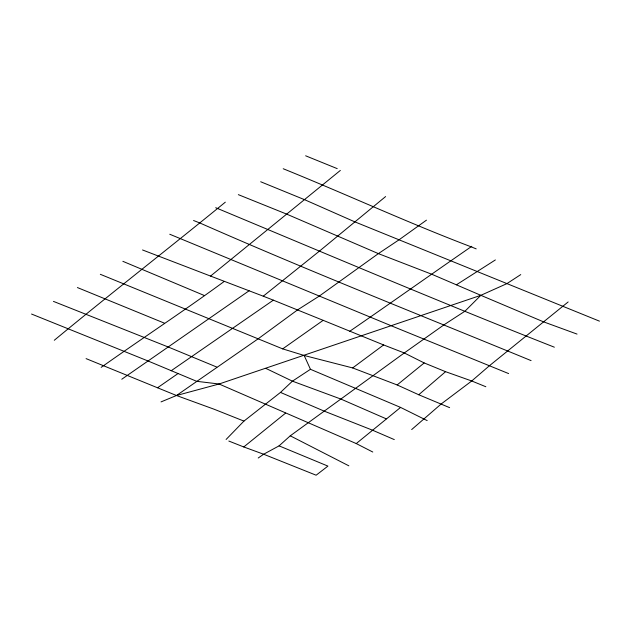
<?xml version="1.0" encoding="UTF-8"?>
<svg xmlns="http://www.w3.org/2000/svg" width="631" height="631" viewBox="0 0 631 631"><rect width="100%" height="100%" fill="white"/><g stroke="black" fill="none" stroke-linecap="round" stroke-linejoin="round"><path stroke-width="0.95" d="M226.103 439.468L243.945 421.098L280.479 392.419L292.429 381.163L310.452 369.301L400.582 407.413L427.187 420.601M520.756 274.595L506.843 283.666L480.846 295.316L465.015 311.162L444.2 324.689L404.29 352.958L290.26 435.816L279.076 445.865L263.64 454.225L258.221 458.011M411.672 429.561L441.274 403.903L471.728 380.982L489.459 365.704L568.152 301.957M100.321 274.304L282.68 348.872L304.166 355.474L352.65 367.928L397.151 384.949L418.739 394.754L445.573 371.683L471.728 380.982L485.838 386.74M400.582 407.413L356.239 443.569L219.075 384.003L196.683 381.313L147.938 360.948L31.55 314.041M142.535 249.963L210.549 276.07L340.338 170.433M385.604 196.564L319.625 250.964L263.253 296.184L210.549 276.07M397.151 384.949L424.198 362.943L445.573 371.683M228.832 441.045L243.763 446.953L285.567 413.131M225.322 202.165C168.587 248.575 110.725 293.494 54.29 340.267M352.65 367.928L383.616 344.944L404.29 352.958L424.198 362.943M224.202 281.45C184.741 310.444 143.758 337.23 103.799 365.523L101.165 367.337M426.461 220.156L399.021 239.812L378.371 253.615L319.373 296.026L297.627 309.853L258.197 338.776L176.491 395.511L161.031 401.9M282.68 348.872L323.175 320.335L383.616 344.944M157.576 387.742L177.958 373.591M249.119 290.749L121.783 379.239M323.175 320.335L273.349 300.159L171.135 370.776M471.783 246.319L471.073 246.8C430.516 274.8 390.368 303.345 349.755 331.275M456.379 284.81L495.367 259.94M577.034 334.091L543.315 321.755L480.846 295.316L219.075 384.003L176.491 395.511L86.076 358.621M176.491 395.511L214.051 409.203L243.945 421.098M243.763 446.953L263.64 454.225L316.131 475.206L327.923 466.104L279.076 445.865M193.551 220.503L199.972 223.027C309.371 271.235 420.554 315.145 531.089 360.616M263.253 296.184L273.349 300.159M554.349 347.192C441.314 302.667 329.516 255.224 217.419 208.427L215.699 207.725M122.856 261.321L204.586 295.623M53.461 301.389L168.114 346.955L216.812 367.084M238.337 194.648L286.521 214.051L378.371 253.615L431.919 274.311L480.846 295.316M476.192 248.874L471.073 246.8C407.658 222.696 346.08 194.182 283.216 168.737M305.641 155.794L337.214 168.627M599.45 321.147L354.819 221.852L304.844 199.798L260.682 181.752M418.739 394.754L449.627 407.65M164.383 323.143L77.416 287.555M508.625 373.584L391.354 325.817L169.755 234.243M280.479 392.419L324.397 411.207L372.542 430.2L394.296 439.594M386.275 418.85L340.937 399.084L292.429 381.163L265.966 368.449M356.239 443.569L372.779 452.017M290.26 435.816L348.848 465.828M304.166 355.474L310.452 369.301"/></g></svg>
